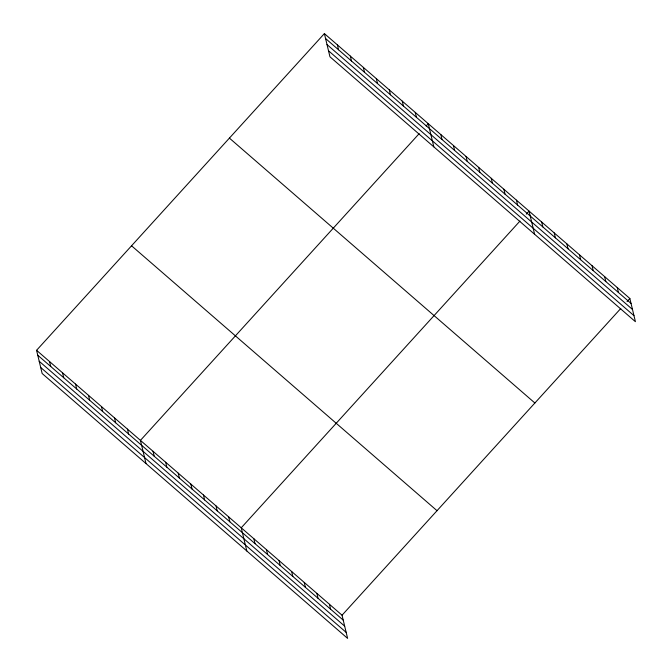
<?xml version="1.0" encoding="UTF-8"?>
<svg xmlns="http://www.w3.org/2000/svg" width="672" height="672" viewBox="0 0 672 672"><rect width="100%" height="100%" fill="white"/><g stroke="black" fill="none" stroke-linecap="round" stroke-linejoin="round"><path stroke-width="1.01" d="M36.574 350.305L342.048 615.208L347.617 638.4L42.143 373.506L36.574 350.305L324.383 33.6L629.857 298.494L635.426 321.695L329.952 56.792L324.383 33.6M419.168 133.652L140.44 440.37L146.009 463.571M426.149 125.966L428.249 123.665L433.818 146.857M519.968 221.071L241.24 527.789L246.809 550.981M526.26 214.158L529.049 211.084L534.618 234.276M342.048 615.208L620.777 308.482M627.06 301.568L629.857 298.494M325.567 38.531L631.042 303.425M327.02 44.562L632.486 309.456M328.507 50.77L633.973 315.664M229.412 138.113L534.878 403.007M131.552 245.792L437.018 510.686M37.758 355.236L343.232 620.138M39.211 361.267L344.677 626.161M40.698 367.475L346.164 632.369M617.257 287.566L618.433 292.496M604.649 276.646L605.833 281.576M592.049 265.717L593.233 270.648M579.449 254.789L580.633 259.72M566.849 243.86L568.033 248.791M554.249 232.932L555.433 237.863M541.649 222.004L542.833 226.934M516.449 200.155L517.633 205.086M503.849 189.227L505.033 194.158M491.249 178.298L492.433 183.229M478.649 167.37L479.833 172.301M466.049 156.442L467.233 161.381M453.449 145.522L454.633 150.452M440.849 134.593L442.033 139.524M415.262 112.409L416.447 117.34M402.284 101.144L403.469 106.084M389.298 89.888L390.482 94.819M376.32 78.632L377.496 83.563M363.334 67.376L364.518 72.307M350.356 56.112L351.532 61.051M337.369 44.856L338.554 49.787M329.44 604.279L330.624 609.21M316.84 593.351L318.024 598.282M304.24 582.422L305.424 587.353M291.64 571.494L292.824 576.425M279.04 560.566L280.224 565.505M266.44 549.646L267.624 554.576M253.84 538.717L255.024 543.648M228.64 516.86L229.824 521.791M216.04 505.932L217.224 510.863M203.44 495.004L204.624 499.943M190.84 484.084L192.024 489.014M178.24 473.155L179.424 478.086M165.64 462.227L166.824 467.158M153.04 451.298L154.224 456.229M127.453 429.114L128.638 434.045M114.475 417.858L115.66 422.789M101.489 406.602L102.673 411.533M88.511 395.338L89.687 400.268M75.524 384.082L76.709 389.012M62.538 372.826L63.722 377.756M49.56 361.57L50.744 366.5"/></g></svg>
